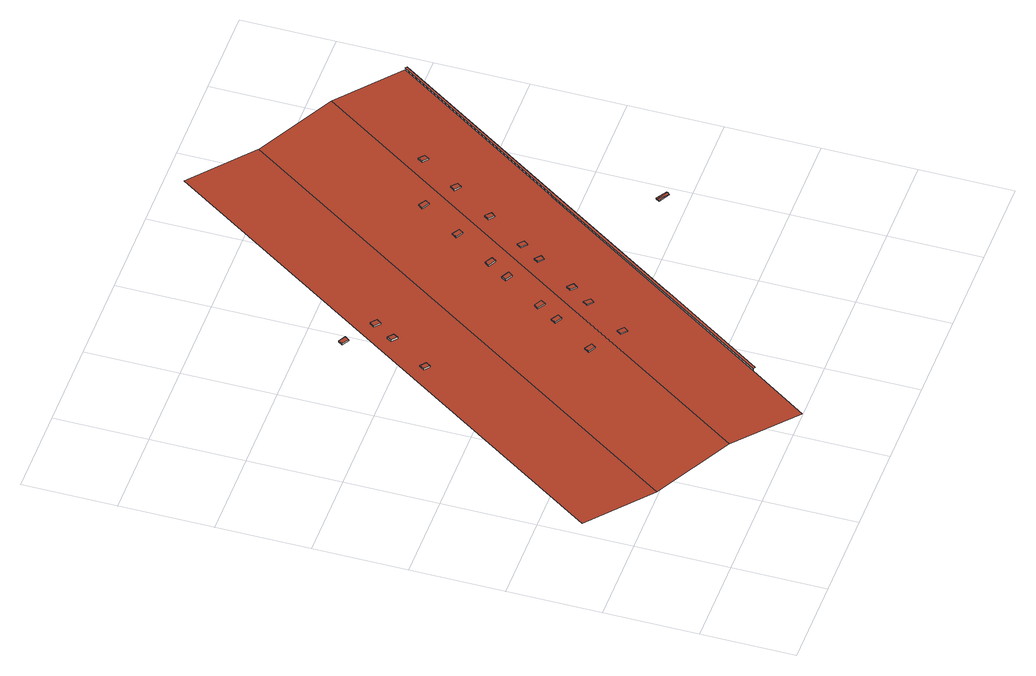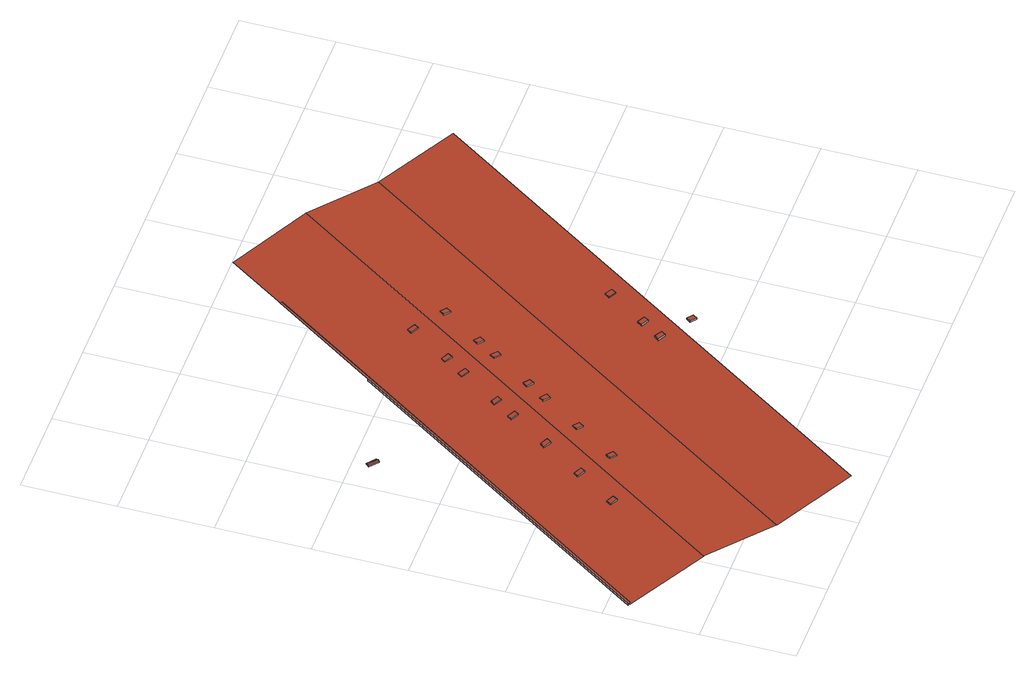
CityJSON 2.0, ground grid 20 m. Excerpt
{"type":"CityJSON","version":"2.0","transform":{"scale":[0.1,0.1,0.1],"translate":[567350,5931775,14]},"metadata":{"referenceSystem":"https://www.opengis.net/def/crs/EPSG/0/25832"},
"CityObjects":{
"building1":{"type":"Building","attributes":{"Grundfläche 2D":"37294.614935","Grundhöhe NN":"4.734"},"children":["building1-1","building1-2","building1-3","building1-4","building1-5","building1-6","building1-7","building1-8","building1-9","building1-10","building1-11","building1-12","building1-13","building1-14","building1-15","building1-16","building1-17","building1-18","building1-19","building1-20"],"geometry":[{"type":"MultiSurface","lod":"3","boundaries":[[[0,1,2,3,4]],[[5,6,7,8,9,10,11,12]],[[13,14,15,16,17,18,19,20,21,22,23,24,25]],[[26,27,28,29,16,15,14,13]],[[3,2,12,11,30]],[[31,32,7,6,22,21,20,19]],[[7,32,31]],[[7,31,8]]],"semantics":{"surfaces":[{"type":"RoofSurface"},{"type":"WallSurface"}],"values":[0,0,0,1,0,1,0,0]}}]},
"building1-1":{"type":"BuildingInstallation","parents":["building1"],"geometry":[{"type":"MultiSurface","lod":"3","boundaries":[[[33,34,35,36]],[[36,35,37,38]],[[33,36,38,39]],[[34,33,39,40]],[[35,34,40,37]]],"semantics":{"surfaces":[{"type":"RoofSurface"},{"type":"WallSurface"}],"values":[0,1,1,1,1]}}]},
"building1-2":{"type":"BuildingInstallation","parents":["building1"],"geometry":[{"type":"MultiSurface","lod":"3","boundaries":[[[41,42,43,44]],[[44,43,45,46]],[[41,44,46,47]],[[42,41,47,48]],[[43,42,48,45]]],"semantics":{"surfaces":[{"type":"RoofSurface"},{"type":"WallSurface"}],"values":[0,1,1,1,1]}}]},
"building1-3":{"type":"BuildingInstallation","parents":["building1"],"geometry":[{"type":"MultiSurface","lod":"3","boundaries":[[[49,50,51,52]],[[52,51,53,54]],[[49,52,54,55]],[[50,49,55,56]],[[51,50,56,53]]],"semantics":{"surfaces":[{"type":"RoofSurface"},{"type":"WallSurface"}],"values":[0,1,1,1,1]}}]},
"building1-4":{"type":"BuildingInstallation","parents":["building1"],"geometry":[{"type":"MultiSurface","lod":"3","boundaries":[[[57,58,59,60]],[[60,59,61,62]],[[57,60,62,63]],[[58,57,63,64]],[[59,58,64,61]]],"semantics":{"surfaces":[{"type":"RoofSurface"},{"type":"WallSurface"}],"values":[0,1,1,1,1]}}]},
"building1-5":{"type":"BuildingInstallation","parents":["building1"],"geometry":[{"type":"MultiSurface","lod":"3","boundaries":[[[65,66,67,68]],[[68,67,69,70]],[[65,68,70,71]],[[66,65,71,72]],[[67,66,72,69]]],"semantics":{"surfaces":[{"type":"RoofSurface"},{"type":"WallSurface"}],"values":[0,1,1,1,1]}}]},
"building1-6":{"type":"BuildingInstallation","parents":["building1"],"geometry":[{"type":"MultiSurface","lod":"3","boundaries":[[[73,74,75,76]],[[76,75,77,78]],[[73,76,78,79]],[[74,73,79,80]],[[75,74,80,77]]],"semantics":{"surfaces":[{"type":"RoofSurface"},{"type":"WallSurface"}],"values":[0,1,1,1,1]}}]},
"building1-7":{"type":"BuildingInstallation","parents":["building1"],"geometry":[{"type":"MultiSurface","lod":"3","boundaries":[[[81,82,83,84]],[[84,83,85,86]],[[81,84,86,87]],[[82,81,87,88]],[[83,82,88,85]]],"semantics":{"surfaces":[{"type":"RoofSurface"},{"type":"WallSurface"}],"values":[0,1,1,1,1]}}]},
"building1-8":{"type":"BuildingInstallation","parents":["building1"],"geometry":[{"type":"MultiSurface","lod":"3","boundaries":[[[89,90,91,92]],[[92,91,93,94]],[[89,92,94,95]],[[90,89,95,96]],[[91,90,96,93]]],"semantics":{"surfaces":[{"type":"RoofSurface"},{"type":"WallSurface"}],"values":[0,1,1,1,1]}}]},
"building1-9":{"type":"BuildingInstallation","parents":["building1"],"geometry":[{"type":"MultiSurface","lod":"3","boundaries":[[[97,98,99,100]],[[100,99,101,102]],[[97,100,102,103]],[[98,97,103,104]],[[99,98,104,101]]],"semantics":{"surfaces":[{"type":"RoofSurface"},{"type":"WallSurface"}],"values":[0,1,1,1,1]}}]},
"building1-10":{"type":"BuildingInstallation","parents":["building1"],"geometry":[{"type":"MultiSurface","lod":"3","boundaries":[[[105,106,107,108]],[[108,107,109,110]],[[105,108,110,111]],[[106,105,111,112]],[[107,106,112,109]]],"semantics":{"surfaces":[{"type":"RoofSurface"},{"type":"WallSurface"}],"values":[0,1,1,1,1]}}]},
"building1-11":{"type":"BuildingInstallation","parents":["building1"],"geometry":[{"type":"MultiSurface","lod":"3","boundaries":[[[113,114,115,116]],[[116,115,117,118]],[[113,116,118,119]],[[114,113,119,120]],[[115,114,120,117]]],"semantics":{"surfaces":[{"type":"RoofSurface"},{"type":"WallSurface"}],"values":[0,1,1,1,1]}}]},
"building1-12":{"type":"BuildingInstallation","parents":["building1"],"geometry":[{"type":"MultiSurface","lod":"3","boundaries":[[[121,122,123,124]],[[124,123,125,126]],[[121,124,126,127]],[[122,121,127,128]],[[123,122,128,125]]],"semantics":{"surfaces":[{"type":"RoofSurface"},{"type":"WallSurface"}],"values":[0,1,1,1,1]}}]},
"building1-13":{"type":"BuildingInstallation","parents":["building1"],"geometry":[{"type":"MultiSurface","lod":"3","boundaries":[[[129,130,131,132]],[[132,131,133,134]],[[129,132,134,135]],[[130,129,135,136]],[[131,130,136,133]]],"semantics":{"surfaces":[{"type":"RoofSurface"},{"type":"WallSurface"}],"values":[0,1,1,1,1]}}]},
"building1-14":{"type":"BuildingInstallation","parents":["building1"],"geometry":[{"type":"MultiSurface","lod":"3","boundaries":[[[137,138,139,140]],[[140,139,141,142]],[[137,140,142,143]],[[138,137,143,144]],[[139,138,144,141]]],"semantics":{"surfaces":[{"type":"RoofSurface"},{"type":"WallSurface"}],"values":[0,1,1,1,1]}}]},
"building1-15":{"type":"BuildingInstallation","parents":["building1"],"geometry":[{"type":"MultiSurface","lod":"3","boundaries":[[[145,146,147,148]],[[148,147,149,150]],[[145,148,150,151]],[[146,145,151,152]],[[147,146,152,149]]],"semantics":{"surfaces":[{"type":"RoofSurface"},{"type":"WallSurface"}],"values":[0,1,1,1,1]}}]},
"building1-16":{"type":"BuildingInstallation","parents":["building1"],"geometry":[{"type":"MultiSurface","lod":"3","boundaries":[[[153,154,155,156]],[[156,155,157,158]],[[153,156,158,159]],[[154,153,159,160]],[[155,154,160,157]]],"semantics":{"surfaces":[{"type":"RoofSurface"},{"type":"WallSurface"}],"values":[0,1,1,1,1]}}]},
"building1-17":{"type":"BuildingInstallation","parents":["building1"],"geometry":[{"type":"MultiSurface","lod":"3","boundaries":[[[161,162,163,164]],[[164,163,165,166]],[[161,164,166,167]],[[162,161,167,168]],[[163,162,168,165]]],"semantics":{"surfaces":[{"type":"RoofSurface"},{"type":"WallSurface"}],"values":[0,1,1,1,1]}}]},
"building1-18":{"type":"BuildingInstallation","parents":["building1"],"geometry":[{"type":"MultiSurface","lod":"3","boundaries":[[[169,170,171]],[[172,170,169]],[[173,169,171,174]],[[175,176,177,174,171,170]],[[177,178,173,174]],[[173,178,179,172,169]],[[179,175,170,172]]],"semantics":{"surfaces":[{"type":"RoofSurface"},{"type":"WallSurface"}],"values":[0,0,0,1,1,1,1]}}]},
"building1-19":{"type":"BuildingInstallation","parents":["building1"],"geometry":[{"type":"MultiSurface","lod":"3","boundaries":[[[180,181,182,183]],[[183,182,184,185]],[[180,183,185,186]],[[181,180,186,187]],[[182,181,187,184]]],"semantics":{"surfaces":[{"type":"RoofSurface"},{"type":"WallSurface"}],"values":[0,1,1,1,1]}}]},
"building1-20":{"type":"BuildingInstallation","parents":["building1"],"geometry":[{"type":"MultiSurface","lod":"3","boundaries":[[[188,189,190,191]],[[191,190,192,193]],[[188,191,193,194]],[[189,188,194,195]],[[190,189,195,192]]],"semantics":{"surfaces":[{"type":"RoofSurface"},{"type":"WallSurface"}],"values":[0,1,1,1,1]}}]}
},
"vertices":[
[702,1353,32],[6,309,32],[160,205,9],[857,1249,9],[857,1250,9],[464,2,6],[551,131,7],[903,659,8],[905,661,8],[1162,1046,9],[1161,1046,9],[1010,1148,32],[312,104,32],[708,358,14],[709,359,14],[709,360,14],[1166,1043,14],[1162,1046,14],[905,661,14],[904,660,14],[904,659,14],[903,659,14],[551,131,14],[555,129,14],[706,354,14],[707,356,14],[708,358,8],[709,359,8],[709,360,8],[1166,1043,9],[1009,1148,32],[904,660,8],[904,659,8],
[355,742,29],[341,751,31],[335,741,31],[348,732,29],[335,741,28],[348,732,25],[355,742,25],[341,751,28],
[504,449,31],[490,459,29],[483,449,29],[497,440,31],[483,449,26],[497,440,28],[504,449,28],[490,459,26],
[375,916,31],[361,925,30],[355,916,30],[368,906,31],[355,916,26],[368,906,28],[375,916,28],[361,925,26],
[412,828,30],[398,837,32],[392,827,32],[406,818,30],[392,827,28],[406,818,25],[412,828,25],[398,837,28],
[571,404,28],[556,413,31],[550,404,31],[564,394,28],[550,404,28],[564,394,26],[571,404,26],[556,413,28],
[442,872,30],[428,881,32],[421,872,32],[435,862,30],[421,872,28],[435,862,26],[442,872,25],[428,881,28],
[563,537,31],[549,547,29],[542,537,29],[556,528,31],[542,537,26],[556,528,28],[563,537,28],[549,547,26],
[592,582,31],[578,591,29],[571,582,29],[586,572,31],[571,582,26],[586,572,28],[592,582,28],[578,591,26],
[629,492,28],[615,502,31],[609,492,31],[623,483,28],[609,492,28],[623,483,26],[629,492,26],[615,502,28],
[660,537,28],[645,546,31],[639,537,31],[653,527,28],[639,537,28],[653,527,26],[660,537,26],[645,546,28],
[650,667,31],[635,677,29],[629,667,29],[643,658,31],[629,667,26],[643,658,28],[650,667,28],[635,677,26],
[679,711,31],[665,721,29],[658,711,29],[673,702,31],[658,711,26],[673,702,28],[679,711,28],[665,721,26],
[717,622,28],[702,632,31],[696,622,31],[710,613,28],[696,622,28],[710,613,26],[717,622,26],[702,632,28],
[747,667,28],[732,676,31],[726,667,31],[740,657,28],[726,667,28],[740,657,26],[747,667,26],[732,676,28],
[737,797,31],[723,807,29],[716,797,29],[730,788,31],[716,797,26],[730,788,28],[737,797,28],[723,807,26],
[804,752,29],[789,762,32],[783,752,32],[797,743,29],[783,752,28],[797,743,26],[804,752,26],[789,762,28],
[796,885,31],[782,895,29],[775,886,29],[790,876,31],[775,886,26],[790,876,28],[796,885,28],[782,895,26],
[940,454,30],[958,436,31],[961,440,32],[938,450,29],[943,458,29],[964,443,31],[958,436,29],[961,440,29],[964,443,29],[943,458,26],[938,450,26],
[863,841,29],[849,851,32],[842,841,32],[857,832,29],[842,841,28],[857,832,26],[863,841,26],[849,851,28],
[920,927,29],[906,936,32],[900,926,32],[914,917,29],[900,926,28],[914,917,26],[920,927,26],[906,936,28]
]}
